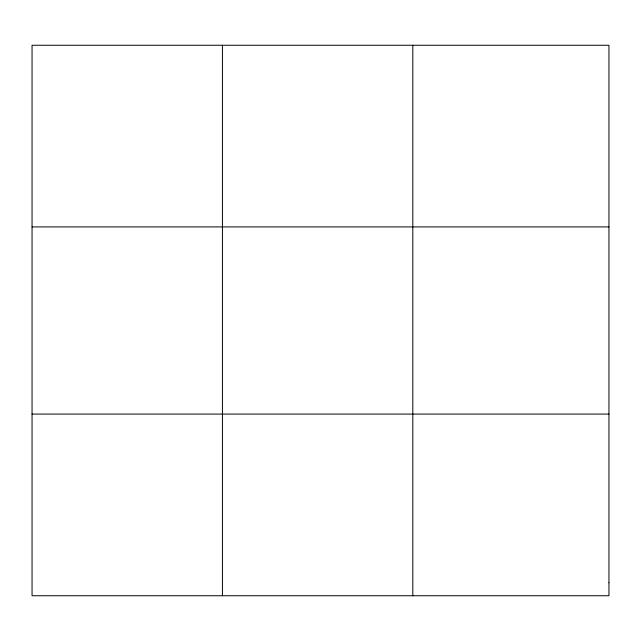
<?xml version="1.0" encoding="UTF-8"?>
<svg xmlns="http://www.w3.org/2000/svg" width="641" height="641" viewBox="0 0 641 641"><rect width="100%" height="100%" fill="white"/><g stroke="black" fill="none" stroke-linecap="round" stroke-linejoin="round"><path stroke-width="0.96" d="M222.427 595.745L222.427 45.255M412.804 595.745L412.804 45.255M32.05 226.914L608.95 226.914M32.05 414.086L608.95 414.086M608.95 582.773L608.95 595.745L32.05 595.745L32.05 45.255L608.95 45.255L608.95 582.773"/></g></svg>
